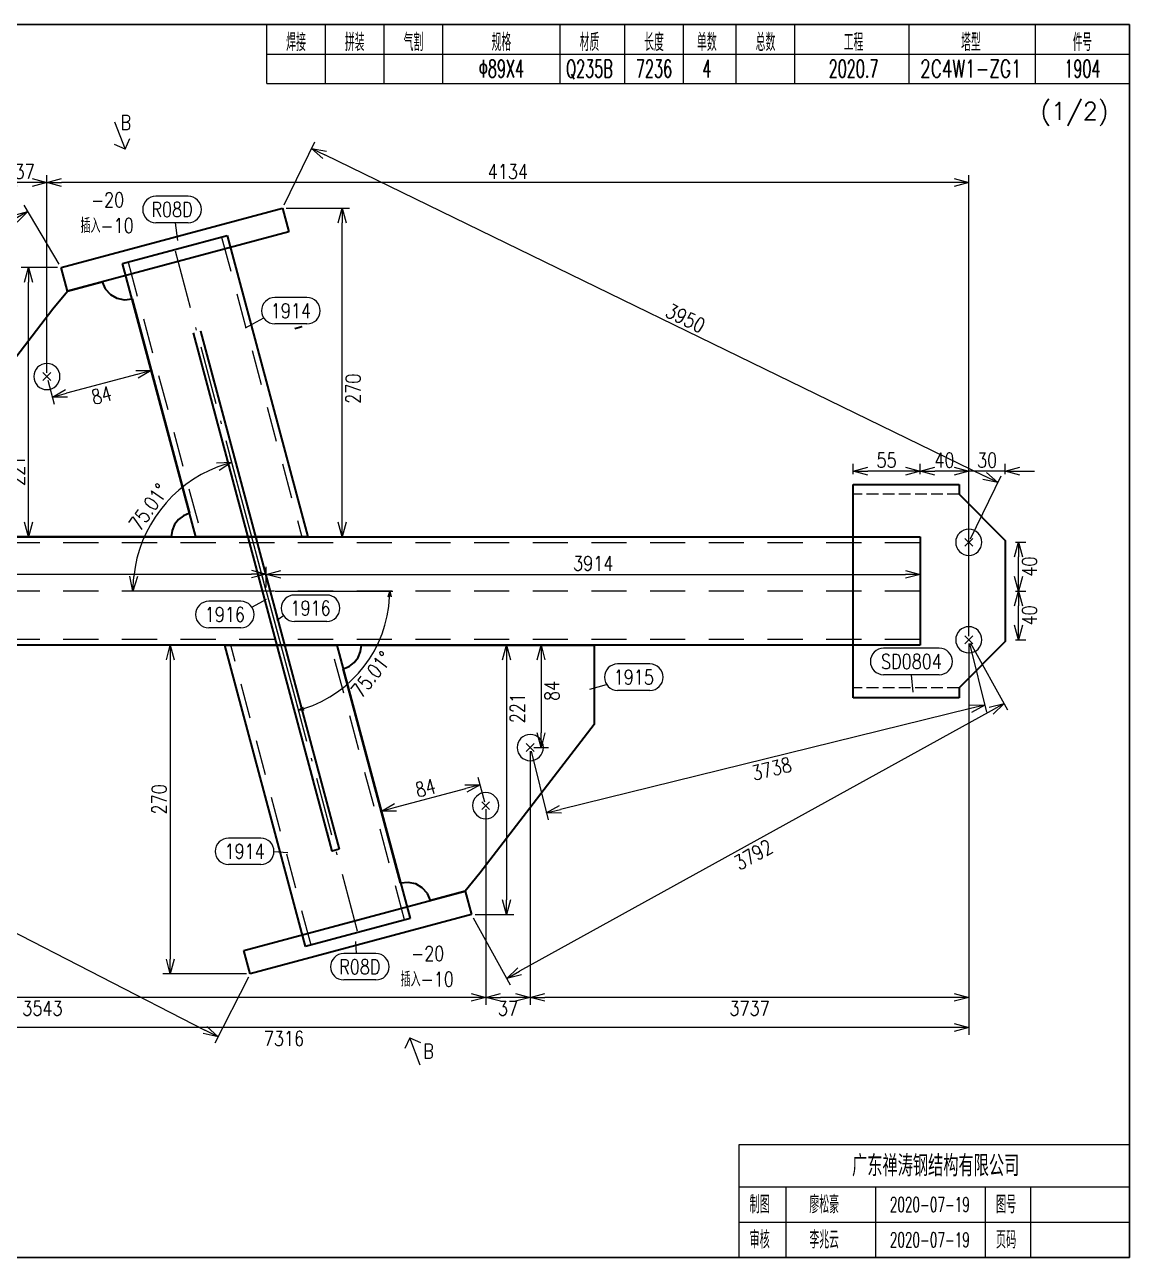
# Model space of a CAD drawing. Extents: x 154981 to 165753, y -86801 to -82885.
# Drawn here: x 157766.9 to 157955.1, y -84356.7 to -84146.7 of the extents above; entities that cross this region are included whole.
import ezdxf
from ezdxf.enums import TextEntityAlignment as Align

# ---------------------------------------------------------------- set-up
doc = ezdxf.new("R2010")
doc.units = 0
doc.header["$MEASUREMENT"] = 0
for name, pattern in [('虚线', [2.75, 2, -0.75]), ('长一点画线', [16.5, 10, -3, 0.5, -3]), ('长虚线', [10, 6, -4])]:
    doc.linetypes.add(name, pattern=pattern)
doc.layers.get('0').update_dxf_attribs({"linetype": 'CONTINUOUS', "lineweight": 25})
doc.layers.get('Defpoints').update_dxf_attribs({"linetype": 'CONTINUOUS'})
doc.layers.add('4', color=7, linetype='CONTINUOUS', lineweight=25)
doc.layers.add('5', color=7, linetype='CONTINUOUS', lineweight=25)
doc.styles.add('DimFont', font='simplex.shx', dxfattribs={"width": 0.8, "bigfont": 'gbhzfs.shx'})
doc.styles.get("Standard").update_dxf_attribs({"font": 'simplex.shx', "width": 0.7, "height": 3, "bigfont": 'gbhzfs.shx'})
doc.dimstyles.new('DHDxfDimStyleOpen30', dxfattribs={"dimtxt": 2.5, "dimasz": 2.5, "dimexe": 1.25, "dimexo": 0.625, "dimtad": 2, "dimtxsty": 'DimFont', "dimblk": 'OPEN30', "dimblk1": 'OPEN30', "dimblk2": 'OPEN30', "dimcen": 2.5, "dimadec": 0, "dimazin": 0, "dimtfac": 1, "dimtmove": 0, "dimatfit": 3, "dimfxl": 0, "dimarcsym": 0})

# ---------------------------------------------------------------- blocks, each defined once
blk = doc.blocks.new('_OPEN30')
at = {"color": 0, "linetype": 'ByBlock', "lineweight": -2}
for p, q in [((-1, 0.268), (0, 0)), ((0, 0), (-1, -0.268)), ((0, 0), (-1, 0))]:
    blk.add_line(p, q, dxfattribs=at)
blk = doc.blocks.new('*D210')
at = {"layer": '5', "color": 3, "linetype": 'Continuous', "lineweight": -2}
for p, q in [((157809.55, -84243.16), (157829.58, -84243.16)), ((157808.44, -84244.61), (157813.62, -84263.95))]:
    blk.add_line(p, q, dxfattribs=at)
blk.add_arc((157808.05, -84243.16), 21.03, 287.7143, 357.275, dxfattribs=at)
at = {"layer": 'Defpoints', "color": 0, "linetype": 'Continuous'}
for p in [(157808.05, -84243.16), (157809.05, -84243.16), (157808.31, -84244.12), (157827.11, -84252.05)]:
    blk.add_point(p, dxfattribs=at)
at = {"layer": '5', "color": 3, "linetype": 'Continuous', "lineweight": -2}
for p, rotation in [((157829.08, -84243.16), 88.63751925914083), ((157813.49, -84263.47), 196.3518063460729)]:
    blk.add_blockref('_OPEN30', p, dxfattribs=dict(at, rotation=rotation))
at = {"layer": '5', "color": 6, "linetype": 'Continuous', "lineweight": 18, "insert": (157826, -84257.38), "char_height": 2.5, "attachment_point": 5, "rotation": 51.6083, "style": 'DimFont'}
blk.add_mtext('75.01%%d', dxfattribs=at)
blk = doc.blocks.new('*D211')
at = {"layer": '5', "color": 3, "linetype": 'Continuous', "lineweight": -2}
for p, q in [((157807.63, -84241.59), (157801.85, -84219.99)), ((157806.43, -84243.16), (157784.06, -84243.16))]:
    blk.add_line(p, q, dxfattribs=at)
blk.add_arc((157808.05, -84243.16), 22.74, 111.292, 173.6973, dxfattribs=at)
at = {"layer": 'Defpoints', "color": 0, "linetype": 'Continuous'}
for p in [(157793.44, -84225.74), (157807.05, -84243.16), (157807.79, -84242.19), (157808.05, -84243.16)]:
    blk.add_point(p, dxfattribs=at)
at = {"layer": '5', "color": 3, "linetype": 'Continuous', "lineweight": -2, "xscale": 2.5, "yscale": 2.5, "zscale": 2.5}
for p, rotation in [((157802.17, -84221.19), 18.14066469993493), ((157785.31, -84243.16), 266.8486609044643)]:
    blk.add_blockref('_OPEN30', p, dxfattribs=dict(at, rotation=rotation))
at = {"layer": '5', "color": 4, "linetype": 'Continuous', "lineweight": 18, "insert": (157788, -84228.88), "char_height": 2.5, "attachment_point": 5, "rotation": 54.5513, "style": 'DimFont'}
blk.add_mtext('75.01%%d', dxfattribs=at)
blk = doc.blocks.new('*D212')
at = {"layer": '5', "color": 3, "linetype": 'Continuous', "lineweight": -2}
for p, q in [((157694.35, -84252.09), (157694.35, -84313.63)), ((157845.44, -84280.33), (157845.44, -84313.63)), ((157842.94, -84312.38), (157696.85, -84312.38))]:
    blk.add_line(p, q, dxfattribs=at)
at = {"layer": 'Defpoints', "color": 0, "linetype": 'Continuous'}
for p in [(157694.35, -84251.46), (157845.44, -84279.71), (157694.35, -84312.38)]:
    blk.add_point(p, dxfattribs=at)
at = {"layer": '5', "color": 3, "linetype": 'Continuous', "lineweight": -2, "xscale": 2.5, "yscale": 2.5, "zscale": 2.5, "rotation": 180}
blk.add_blockref('_OPEN30', (157694.35, -84312.38), dxfattribs=at)
at = {"layer": '5', "color": 3, "linetype": 'Continuous', "lineweight": -2, "xscale": 2.5, "yscale": 2.5, "zscale": 2.5}
blk.add_blockref('_OPEN30', (157845.44, -84312.38), dxfattribs=at)
at = {"layer": '5', "color": 6, "linetype": 'Continuous', "lineweight": 18, "insert": (157769.89, -84314.25), "char_height": 2.5, "attachment_point": 5, "line_spacing_factor": 0.6, "style": 'DimFont'}
blk.add_mtext('3543', dxfattribs=at)
blk = doc.blocks.new('*D213')
at = {"layer": '5', "color": 3, "linetype": 'Continuous', "lineweight": -2}
for p, q in [((157853.02, -84270.45), (157853.02, -84313.63)), ((157845.44, -84280.33), (157845.44, -84313.63)), ((157850.52, -84312.38), (157847.94, -84312.38))]:
    blk.add_line(p, q, dxfattribs=at)
at = {"layer": 'Defpoints', "color": 0, "linetype": 'Continuous'}
for p in [(157853.02, -84269.83), (157845.44, -84279.71), (157845.44, -84312.38)]:
    blk.add_point(p, dxfattribs=at)
at = {"layer": '5', "color": 3, "linetype": 'Continuous', "lineweight": -2, "xscale": 2.5, "yscale": 2.5, "zscale": 2.5, "rotation": 180}
blk.add_blockref('_OPEN30', (157845.44, -84312.38), dxfattribs=at)
at = {"layer": '5', "color": 3, "linetype": 'Continuous', "lineweight": -2, "xscale": 2.5, "yscale": 2.5, "zscale": 2.5}
blk.add_blockref('_OPEN30', (157853.02, -84312.38), dxfattribs=at)
at = {"layer": '5', "color": 6, "linetype": 'Continuous', "lineweight": 18, "insert": (157849.23, -84314.25), "char_height": 2.5, "attachment_point": 5, "line_spacing_factor": 0.6, "style": 'DimFont'}
blk.add_mtext('37', dxfattribs=at)
blk = doc.blocks.new('*D214')
at = {"layer": '5', "color": 3, "linetype": 'Continuous', "lineweight": -2}
for p, q in [((157927.75, -84252.09), (157927.75, -84313.63)), ((157853.02, -84270.45), (157853.02, -84313.63)), ((157925.25, -84312.38), (157855.52, -84312.38))]:
    blk.add_line(p, q, dxfattribs=at)
at = {"layer": 'Defpoints', "color": 0, "linetype": 'Continuous'}
for p in [(157927.75, -84251.46), (157853.02, -84269.83), (157853.02, -84312.38)]:
    blk.add_point(p, dxfattribs=at)
at = {"layer": '5', "color": 3, "linetype": 'Continuous', "lineweight": -2, "xscale": 2.5, "yscale": 2.5, "zscale": 2.5, "rotation": 180}
blk.add_blockref('_OPEN30', (157853.02, -84312.38), dxfattribs=at)
at = {"layer": '5', "color": 3, "linetype": 'Continuous', "lineweight": -2, "xscale": 2.5, "yscale": 2.5, "zscale": 2.5}
blk.add_blockref('_OPEN30', (157927.75, -84312.38), dxfattribs=at)
at = {"layer": '5', "color": 6, "linetype": 'Continuous', "lineweight": 18, "insert": (157890.39, -84314.25), "char_height": 2.5, "attachment_point": 5, "line_spacing_factor": 0.6, "style": 'DimFont'}
blk.add_mtext('3737', dxfattribs=at)
blk = doc.blocks.new('*D216')
at = {"layer": '5', "color": 3, "linetype": 'Continuous', "lineweight": -2}
for p, q in [((157763.07, -84215.87), (157763.07, -84172.32)), ((157768.16, -84173.57), (157765.57, -84173.57)), ((157770.66, -84205.99), (157770.66, -84172.32))]:
    blk.add_line(p, q, dxfattribs=at)
at = {"layer": 'Defpoints', "color": 0, "linetype": 'Continuous'}
for p in [(157763.07, -84173.57), (157770.66, -84206.61), (157763.07, -84216.5)]:
    blk.add_point(p, dxfattribs=at)
at = {"layer": '5', "color": 3, "linetype": 'Continuous', "lineweight": -2, "xscale": 2.5, "yscale": 2.5, "zscale": 2.5, "rotation": 180}
blk.add_blockref('_OPEN30', (157763.07, -84173.57), dxfattribs=at)
at = {"layer": '5', "color": 3, "linetype": 'Continuous', "lineweight": -2, "xscale": 2.5, "yscale": 2.5, "zscale": 2.5}
blk.add_blockref('_OPEN30', (157770.66, -84173.57), dxfattribs=at)
at = {"layer": '5', "color": 6, "linetype": 'Continuous', "lineweight": 18, "insert": (157766.87, -84171.7), "char_height": 2.5, "attachment_point": 5, "line_spacing_factor": 0.6, "style": 'DimFont'}
blk.add_mtext('37', dxfattribs=at)
blk = doc.blocks.new('*D217')
at = {"layer": '5', "color": 3, "linetype": 'Continuous', "lineweight": -2}
for p, q in [((157770.66, -84205.99), (157770.66, -84172.32)), ((157925.25, -84173.57), (157773.16, -84173.57)), ((157927.75, -84250.84), (157927.75, -84172.32))]:
    blk.add_line(p, q, dxfattribs=at)
at = {"layer": 'Defpoints', "color": 0, "linetype": 'Continuous'}
for p in [(157770.66, -84173.57), (157770.66, -84206.61), (157927.75, -84251.46)]:
    blk.add_point(p, dxfattribs=at)
at = {"layer": '5', "color": 3, "linetype": 'Continuous', "lineweight": -2, "xscale": 2.5, "yscale": 2.5, "zscale": 2.5, "rotation": 180}
blk.add_blockref('_OPEN30', (157770.66, -84173.57), dxfattribs=at)
at = {"layer": '5', "color": 3, "linetype": 'Continuous', "lineweight": -2, "xscale": 2.5, "yscale": 2.5, "zscale": 2.5}
blk.add_blockref('_OPEN30', (157927.75, -84173.57), dxfattribs=at)
at = {"layer": '5', "color": 6, "linetype": 'Continuous', "lineweight": 18, "insert": (157849.21, -84171.7), "char_height": 2.5, "attachment_point": 5, "line_spacing_factor": 0.6, "style": 'DimFont'}
blk.add_mtext('4134', dxfattribs=at)
blk = doc.blocks.new('*D218')
at = {"layer": '5', "color": 3, "linetype": 'Continuous', "lineweight": -2}
for p, q in [((157694.35, -84252.09), (157694.35, -84318.75)), ((157927.75, -84252.09), (157927.75, -84318.75)), ((157925.25, -84317.5), (157696.85, -84317.5))]:
    blk.add_line(p, q, dxfattribs=at)
at = {"layer": 'Defpoints', "color": 0, "linetype": 'Continuous'}
for p in [(157694.35, -84251.46), (157927.75, -84251.46), (157694.35, -84317.5)]:
    blk.add_point(p, dxfattribs=at)
at = {"layer": '5', "color": 3, "linetype": 'Continuous', "lineweight": -2, "xscale": 2.5, "yscale": 2.5, "zscale": 2.5, "rotation": 180}
blk.add_blockref('_OPEN30', (157694.35, -84317.5), dxfattribs=at)
at = {"layer": '5', "color": 3, "linetype": 'Continuous', "lineweight": -2, "xscale": 2.5, "yscale": 2.5, "zscale": 2.5}
blk.add_blockref('_OPEN30', (157927.75, -84317.5), dxfattribs=at)
at = {"layer": '5', "color": 6, "linetype": 'Continuous', "lineweight": 18, "insert": (157811.05, -84319.38), "char_height": 2.5, "attachment_point": 5, "line_spacing_factor": 0.6, "style": 'DimFont'}
blk.add_mtext('7316', dxfattribs=at)
blk = doc.blocks.new('*D219')
at = {"layer": '5', "color": 3, "linetype": 'Continuous', "lineweight": -2}
for p, q in [((157845.28, -84279.11), (157844.16, -84274.94)), ((157830.07, -84280), (157842.07, -84276.79)), ((157828.45, -84283.61), (157827.33, -84279.44))]:
    blk.add_line(p, q, dxfattribs=at)
at = {"layer": 'Defpoints', "color": 0, "linetype": 'Continuous'}
for p in [(157844.48, -84276.15), (157845.44, -84279.71), (157828.61, -84284.21)]:
    blk.add_point(p, dxfattribs=at)
at = {"layer": '5', "color": 3, "linetype": 'Continuous', "lineweight": -2, "xscale": 2.5, "yscale": 2.5, "zscale": 2.5}
for p, rotation in [((157844.48, -84276.15), 14.98932560560246), ((157827.66, -84280.65), 194.9893256056025)]:
    blk.add_blockref('_OPEN30', p, dxfattribs=dict(at, rotation=rotation))
at = {"layer": '5', "color": 6, "linetype": 'Continuous', "lineweight": 18, "insert": (157835.17, -84276.7), "char_height": 2.5, "attachment_point": 5, "rotation": 14.9893, "line_spacing_factor": 0.6, "style": 'DimFont'}
blk.add_mtext('84', dxfattribs=at)
blk = doc.blocks.new('*D220')
at = {"layer": '5', "color": 3, "linetype": 'Continuous', "lineweight": -2}
for p, q in [((157853.65, -84252.4), (157856.11, -84252.4)), ((157854.86, -84254.9), (157854.86, -84267.33)), ((157853.65, -84269.83), (157856.11, -84269.83))]:
    blk.add_line(p, q, dxfattribs=at)
at = {"layer": 'Defpoints', "color": 0, "linetype": 'Continuous'}
for p in [(157853.02, -84252.4), (157853.02, -84269.83), (157854.86, -84269.83)]:
    blk.add_point(p, dxfattribs=at)
at = {"layer": '5', "color": 3, "linetype": 'Continuous', "lineweight": -2, "xscale": 2.5, "yscale": 2.5, "zscale": 2.5}
for p, rotation in [((157854.86, -84252.4), 90), ((157854.86, -84269.83), 270)]:
    blk.add_blockref('_OPEN30', p, dxfattribs=dict(at, rotation=rotation))
at = {"layer": '5', "color": 6, "linetype": 'Continuous', "lineweight": 18, "insert": (157856.73, -84260.16), "char_height": 2.5, "attachment_point": 5, "rotation": 90, "line_spacing_factor": 0.6, "style": 'DimFont'}
blk.add_mtext('84', dxfattribs=at)
blk = doc.blocks.new('*D222')
at = {"layer": '5', "color": 3, "linetype": 'Continuous', "lineweight": -2}
for p, q in [((157787.66, -84202.71), (157788.75, -84206.81)), ((157770.82, -84207.22), (157771.92, -84211.31)), ((157786.01, -84206.25), (157774.01, -84209.46))]:
    blk.add_line(p, q, dxfattribs=at)
at = {"layer": 'Defpoints', "color": 0, "linetype": 'Continuous'}
for p in [(157787.49, -84202.11), (157770.66, -84206.61), (157771.59, -84210.11)]:
    blk.add_point(p, dxfattribs=at)
at = {"layer": '5', "color": 3, "linetype": 'Continuous', "lineweight": -2, "xscale": 2.5, "yscale": 2.5, "zscale": 2.5}
for p, rotation in [((157788.43, -84205.6), 14.989325605646), ((157771.59, -84210.11), 194.989325605646)]:
    blk.add_blockref('_OPEN30', p, dxfattribs=dict(at, rotation=rotation))
at = {"layer": '5', "color": 6, "linetype": 'Continuous', "lineweight": 18, "insert": (157779.97, -84209.8), "char_height": 2.5, "attachment_point": 5, "rotation": 14.9893, "line_spacing_factor": 0.6, "style": 'DimFont'}
blk.add_mtext('84', dxfattribs=at)
blk = doc.blocks.new('*D223')
at = {"layer": '5', "color": 3, "linetype": 'Continuous', "lineweight": -2}
for p, q in [((157694.06, -84252.02), (157688.29, -84263.28)), ((157691.08, -84263.31), (157797.59, -84317.94)), ((157805.02, -84308.94), (157799.25, -84320.2))]:
    blk.add_line(p, q, dxfattribs=at)
at = {"layer": 'Defpoints', "color": 0, "linetype": 'Continuous'}
for p in [(157694.35, -84251.46), (157805.31, -84308.38), (157799.82, -84319.08)]:
    blk.add_point(p, dxfattribs=at)
at = {"layer": '5', "color": 3, "linetype": 'Continuous', "lineweight": -2, "xscale": 2.5, "yscale": 2.5, "zscale": 2.5}
for p, rotation in [((157688.86, -84262.17), 152.844619736021), ((157799.82, -84319.08), 332.8446197360211)]:
    blk.add_blockref('_OPEN30', p, dxfattribs=dict(at, rotation=rotation))
at = {"layer": '5', "color": 6, "linetype": 'Continuous', "lineweight": 18, "insert": (157742.15, -84291.61), "char_height": 2.5, "attachment_point": 5, "rotation": 332.8446, "line_spacing_factor": 0.6, "style": 'DimFont'}
blk.add_mtext('3361', dxfattribs=at)
blk = doc.blocks.new('*D224')
at = {"layer": '5', "color": 3, "linetype": 'Continuous', "lineweight": -2}
for p, q in [((157927.9, -84252.07), (157930.78, -84263.8)), ((157928.06, -84263.18), (157858.18, -84280.35)), ((157853.17, -84270.43), (157856.05, -84282.16))]:
    blk.add_line(p, q, dxfattribs=at)
at = {"layer": 'Defpoints', "color": 0, "linetype": 'Continuous'}
for p in [(157927.75, -84251.46), (157853.02, -84269.83), (157855.76, -84280.95)]:
    blk.add_point(p, dxfattribs=at)
at = {"layer": '5', "color": 3, "linetype": 'Continuous', "lineweight": -2, "xscale": 2.5, "yscale": 2.5, "zscale": 2.5}
for p, rotation in [((157930.49, -84262.58), 13.80533915387494), ((157855.76, -84280.95), 193.8053391538749)]:
    blk.add_blockref('_OPEN30', p, dxfattribs=dict(at, rotation=rotation))
at = {"layer": '5', "color": 6, "linetype": 'Continuous', "lineweight": 18, "insert": (157894.14, -84273.45), "char_height": 2.5, "attachment_point": 5, "rotation": 13.8053, "line_spacing_factor": 0.6, "style": 'DimFont'}
blk.add_mtext('3738', dxfattribs=at)
blk = doc.blocks.new('*D225')
at = {"layer": '5', "color": 3, "linetype": 'Continuous', "lineweight": -2}
for p, q in [((157928.06, -84252.01), (157934.36, -84263.42)), ((157931.57, -84263.54), (157851.21, -84307.94)), ((157843.32, -84298.83), (157849.63, -84310.24))]:
    blk.add_line(p, q, dxfattribs=at)
at = {"layer": 'Defpoints', "color": 0, "linetype": 'Continuous'}
for p in [(157927.75, -84251.46), (157843.02, -84298.28), (157849.02, -84309.15)]:
    blk.add_point(p, dxfattribs=at)
at = {"layer": '5', "color": 3, "linetype": 'Continuous', "lineweight": -2, "xscale": 2.5, "yscale": 2.5, "zscale": 2.5}
for p, rotation in [((157933.76, -84262.33), 28.92327149884759), ((157849.02, -84309.15), 208.9232714988476)]:
    blk.add_blockref('_OPEN30', p, dxfattribs=dict(at, rotation=rotation))
at = {"layer": '5', "color": 6, "linetype": 'Continuous', "lineweight": 18, "insert": (157891.05, -84288.07), "char_height": 2.5, "attachment_point": 5, "rotation": 28.9233, "line_spacing_factor": 0.6, "style": 'DimFont'}
blk.add_mtext('3792', dxfattribs=at)
blk = doc.blocks.new('*D227')
at = {"layer": '5', "color": 3, "linetype": 'Continuous', "lineweight": -2}
for p, q in [((157772.77, -84187.49), (157766.77, -84177.42)), ((157690.82, -84224.04), (157765.26, -84179.77)), ((157694.03, -84234.31), (157688.04, -84224.24))]:
    blk.add_line(p, q, dxfattribs=at)
at = {"layer": 'Defpoints', "color": 0, "linetype": 'Continuous'}
for p in [(157767.41, -84178.49), (157773.08, -84188.03), (157694.35, -84234.85)]:
    blk.add_point(p, dxfattribs=at)
at = {"layer": '5', "color": 3, "linetype": 'Continuous', "lineweight": -2, "xscale": 2.5, "yscale": 2.5, "zscale": 2.5}
for p, rotation in [((157767.41, -84178.49), 30.73731905446522), ((157688.67, -84225.31), 210.7373190544652)]:
    blk.add_blockref('_OPEN30', p, dxfattribs=dict(at, rotation=rotation))
at = {"layer": '5', "color": 6, "linetype": 'Continuous', "lineweight": 18, "insert": (157723.61, -84202.36), "char_height": 2.5, "attachment_point": 5, "rotation": 30.7373, "line_spacing_factor": 0.6, "style": 'DimFont'}
blk.add_mtext('3202', dxfattribs=at)
blk = doc.blocks.new('*D228')
at = {"layer": '5', "color": 3, "linetype": 'Continuous', "lineweight": -2}
for p, q in [((157811.07, -84177.37), (157816.3, -84166.63)), ((157930.46, -84223.58), (157818, -84168.85)), ((157928.03, -84234.29), (157933.25, -84223.55))]:
    blk.add_line(p, q, dxfattribs=at)
at = {"layer": 'Defpoints', "color": 0, "linetype": 'Continuous'}
for p in [(157815.75, -84167.75), (157810.79, -84177.93), (157927.75, -84234.85)]:
    blk.add_point(p, dxfattribs=at)
at = {"layer": '5', "color": 3, "linetype": 'Continuous', "lineweight": -2, "xscale": 2.5, "yscale": 2.5, "zscale": 2.5}
for p, rotation in [((157815.75, -84167.75), 154.05016616982), ((157932.71, -84224.67), 334.05016616982)]:
    blk.add_blockref('_OPEN30', p, dxfattribs=dict(at, rotation=rotation))
at = {"layer": '5', "color": 6, "linetype": 'Continuous', "lineweight": 18, "insert": (157879.48, -84196.68), "char_height": 2.5, "attachment_point": 5, "rotation": 334.0502, "line_spacing_factor": 0.6, "style": 'DimFont'}
blk.add_mtext('3950', dxfattribs=at)
blk = doc.blocks.new('*D229')
at = {"layer": '5', "color": 3, "linetype": 'Continuous', "lineweight": -2}
for p, q in [((157804.68, -84252.4), (157790.44, -84252.4)), ((157791.69, -84254.9), (157791.69, -84305.88)), ((157804.68, -84308.38), (157790.44, -84308.38))]:
    blk.add_line(p, q, dxfattribs=at)
at = {"layer": 'Defpoints', "color": 0, "linetype": 'Continuous'}
for p in [(157805.31, -84252.4), (157791.69, -84308.38), (157805.31, -84308.38)]:
    blk.add_point(p, dxfattribs=at)
at = {"layer": '5', "color": 3, "linetype": 'Continuous', "lineweight": -2, "xscale": 2.5, "yscale": 2.5, "zscale": 2.5}
for p, rotation in [((157791.69, -84252.4), 90), ((157791.69, -84308.38), 270)]:
    blk.add_blockref('_OPEN30', p, dxfattribs=dict(at, rotation=rotation))
at = {"layer": '5', "color": 4, "linetype": 'Continuous', "lineweight": 18, "insert": (157789.81, -84278.64), "char_height": 2.5, "attachment_point": 5, "rotation": 90, "line_spacing_factor": 0.6, "style": 'DimFont'}
blk.add_mtext('270', dxfattribs=at)
blk = doc.blocks.new('*D230')
at = {"layer": '5', "color": 3, "linetype": 'Continuous', "lineweight": -2}
for p, q in [((157843.64, -84252.4), (157850.23, -84252.4)), ((157848.98, -84254.9), (157848.98, -84295.78)), ((157843.64, -84298.28), (157850.23, -84298.28))]:
    blk.add_line(p, q, dxfattribs=at)
at = {"layer": 'Defpoints', "color": 0, "linetype": 'Continuous'}
for p in [(157843.02, -84252.4), (157843.02, -84298.28), (157848.98, -84298.28)]:
    blk.add_point(p, dxfattribs=at)
at = {"layer": '5', "color": 3, "linetype": 'Continuous', "lineweight": -2, "xscale": 2.5, "yscale": 2.5, "zscale": 2.5}
for p, rotation in [((157848.98, -84252.4), 90), ((157848.98, -84298.28), 270)]:
    blk.add_blockref('_OPEN30', p, dxfattribs=dict(at, rotation=rotation))
at = {"layer": '5', "color": 4, "linetype": 'Continuous', "lineweight": 18, "insert": (157850.85, -84263.1), "char_height": 2.5, "attachment_point": 5, "rotation": 90, "line_spacing_factor": 0.6, "style": 'DimFont'}
blk.add_mtext('221', dxfattribs=at)
blk = doc.blocks.new('*D231')
at = {"layer": '5', "color": 3, "linetype": 'Continuous', "lineweight": -2}
for p, q in [((157772.46, -84188.03), (157766.26, -84188.03)), ((157767.51, -84231.42), (157767.51, -84190.53)), ((157772.46, -84233.92), (157766.26, -84233.92))]:
    blk.add_line(p, q, dxfattribs=at)
at = {"layer": 'Defpoints', "color": 0, "linetype": 'Continuous'}
for p in [(157767.51, -84188.03), (157773.08, -84188.03), (157773.08, -84233.92)]:
    blk.add_point(p, dxfattribs=at)
at = {"layer": '5', "color": 3, "linetype": 'Continuous', "lineweight": -2, "xscale": 2.5, "yscale": 2.5, "zscale": 2.5}
for p, rotation in [((157767.51, -84188.03), 90), ((157767.51, -84233.92), 270)]:
    blk.add_blockref('_OPEN30', p, dxfattribs=dict(at, rotation=rotation))
at = {"layer": '5', "color": 4, "linetype": 'Continuous', "lineweight": 18, "insert": (157765.64, -84222.67), "char_height": 2.5, "attachment_point": 5, "rotation": 90, "line_spacing_factor": 0.6, "style": 'DimFont'}
blk.add_mtext('221', dxfattribs=at)
blk = doc.blocks.new('*D232')
at = {"layer": '5', "color": 3, "linetype": 'Continuous', "lineweight": -2}
for p, q in [((157811.42, -84177.93), (157822.23, -84177.93)), ((157820.98, -84231.42), (157820.98, -84180.43)), ((157811.42, -84233.92), (157822.23, -84233.92))]:
    blk.add_line(p, q, dxfattribs=at)
at = {"layer": 'Defpoints', "color": 0, "linetype": 'Continuous'}
for p in [(157810.79, -84177.93), (157820.98, -84177.93), (157810.79, -84233.92)]:
    blk.add_point(p, dxfattribs=at)
at = {"layer": '5', "color": 3, "linetype": 'Continuous', "lineweight": -2, "xscale": 2.5, "yscale": 2.5, "zscale": 2.5}
for p, rotation in [((157820.98, -84177.93), 90), ((157820.98, -84233.92), 270)]:
    blk.add_blockref('_OPEN30', p, dxfattribs=dict(at, rotation=rotation))
at = {"layer": '5', "color": 4, "linetype": 'Continuous', "lineweight": 18, "insert": (157822.85, -84208.69), "char_height": 2.5, "attachment_point": 5, "rotation": 90, "line_spacing_factor": 0.6, "style": 'DimFont'}
blk.add_mtext('270', dxfattribs=at)
blk = doc.blocks.new('板孔21.5')
at = {"layer": '5', "color": 7, "linetype": 'Continuous', "lineweight": 13}
for p, q in [((-0.3, -0.3), (0.3, 0.3)), ((0.3, -0.3), (-0.3, 0.3))]:
    blk.add_line(p, q, dxfattribs=at)
blk.add_circle((0, 0), 1, dxfattribs=at)
blk = doc.blocks.new('*D238')
at = {"layer": '5', "color": 3, "linetype": 'Continuous', "lineweight": -2}
for p, q in [((157935.73, -84234.85), (157937.48, -84234.85)), ((157936.23, -84240.66), (157936.23, -84237.35)), ((157935.73, -84243.16), (157937.48, -84243.16))]:
    blk.add_line(p, q, dxfattribs=at)
at = {"layer": 'Defpoints', "color": 0, "linetype": 'Continuous'}
for p in [(157935.11, -84234.85), (157936.23, -84234.85), (157935.11, -84243.16)]:
    blk.add_point(p, dxfattribs=at)
at = {"layer": '5', "color": 3, "linetype": 'Continuous', "lineweight": -2, "xscale": 2.5, "yscale": 2.5, "zscale": 2.5}
for p, rotation in [((157936.23, -84234.85), 90), ((157936.23, -84243.16), 270)]:
    blk.add_blockref('_OPEN30', p, dxfattribs=dict(at, rotation=rotation))
at = {"layer": '5', "color": 6, "linetype": 'Continuous', "lineweight": 18, "insert": (157938.11, -84239), "char_height": 2.5, "attachment_point": 5, "rotation": 90, "line_spacing_factor": 0.6, "style": 'DimFont'}
blk.add_mtext('40', dxfattribs=at)
blk = doc.blocks.new('*D239')
at = {"layer": '5', "color": 3, "linetype": 'Continuous', "lineweight": -2}
for p, q in [((157935.73, -84243.16), (157937.48, -84243.16)), ((157936.23, -84248.96), (157936.23, -84245.66)), ((157935.73, -84251.46), (157937.48, -84251.46))]:
    blk.add_line(p, q, dxfattribs=at)
at = {"layer": 'Defpoints', "color": 0, "linetype": 'Continuous'}
for p in [(157935.11, -84243.16), (157936.23, -84243.16), (157935.11, -84251.46)]:
    blk.add_point(p, dxfattribs=at)
at = {"layer": '5', "color": 3, "linetype": 'Continuous', "lineweight": -2, "xscale": 2.5, "yscale": 2.5, "zscale": 2.5}
for p, rotation in [((157936.23, -84243.16), 90), ((157936.23, -84251.46), 270)]:
    blk.add_blockref('_OPEN30', p, dxfattribs=dict(at, rotation=rotation))
at = {"layer": '5', "color": 6, "linetype": 'Continuous', "lineweight": 18, "insert": (157938.11, -84247.31), "char_height": 2.5, "attachment_point": 5, "rotation": 90, "line_spacing_factor": 0.6, "style": 'DimFont'}
blk.add_mtext('40', dxfattribs=at)
blk = doc.blocks.new('*D240')
at = {"layer": '5', "color": 3, "linetype": 'Continuous', "lineweight": -2}
for p, q in [((157908.03, -84223.24), (157908.03, -84221.49)), ((157919.45, -84223.24), (157919.45, -84221.49)), ((157916.95, -84222.74), (157910.53, -84222.74))]:
    blk.add_line(p, q, dxfattribs=at)
at = {"layer": 'Defpoints', "color": 0, "linetype": 'Continuous'}
for p in [(157908.03, -84222.74), (157908.03, -84223.86), (157919.45, -84223.86)]:
    blk.add_point(p, dxfattribs=at)
at = {"layer": '5', "color": 3, "linetype": 'Continuous', "lineweight": -2, "xscale": 2.5, "yscale": 2.5, "zscale": 2.5, "rotation": 180}
blk.add_blockref('_OPEN30', (157908.03, -84222.74), dxfattribs=at)
at = {"layer": '5', "color": 3, "linetype": 'Continuous', "lineweight": -2, "xscale": 2.5, "yscale": 2.5, "zscale": 2.5}
blk.add_blockref('_OPEN30', (157919.45, -84222.74), dxfattribs=at)
at = {"layer": '5', "color": 6, "linetype": 'Continuous', "lineweight": 18, "insert": (157913.74, -84220.86), "char_height": 2.5, "attachment_point": 5, "line_spacing_factor": 0.6, "style": 'DimFont'}
blk.add_mtext('55', dxfattribs=at)
blk = doc.blocks.new('*D241')
at = {"layer": '5', "color": 3, "linetype": 'Continuous', "lineweight": -2}
for p, q in [((157919.45, -84223.24), (157919.45, -84221.49)), ((157927.75, -84223.24), (157927.75, -84221.49)), ((157925.25, -84222.74), (157921.95, -84222.74))]:
    blk.add_line(p, q, dxfattribs=at)
at = {"layer": 'Defpoints', "color": 0, "linetype": 'Continuous'}
for p in [(157919.45, -84222.74), (157919.45, -84223.86), (157927.75, -84223.86)]:
    blk.add_point(p, dxfattribs=at)
at = {"layer": '5', "color": 3, "linetype": 'Continuous', "lineweight": -2, "xscale": 2.5, "yscale": 2.5, "zscale": 2.5, "rotation": 180}
blk.add_blockref('_OPEN30', (157919.45, -84222.74), dxfattribs=at)
at = {"layer": '5', "color": 3, "linetype": 'Continuous', "lineweight": -2, "xscale": 2.5, "yscale": 2.5, "zscale": 2.5}
blk.add_blockref('_OPEN30', (157927.75, -84222.74), dxfattribs=at)
at = {"layer": '5', "color": 6, "linetype": 'Continuous', "lineweight": 18, "insert": (157923.6, -84220.86), "char_height": 2.5, "attachment_point": 5, "line_spacing_factor": 0.6, "style": 'DimFont'}
blk.add_mtext('40', dxfattribs=at)
blk = doc.blocks.new('*D242')
at = {"layer": '5', "color": 3, "linetype": 'Continuous', "lineweight": -2}
for p, q in [((157927.75, -84223.24), (157927.75, -84221.49)), ((157933.98, -84223.24), (157933.98, -84221.49)), ((157925.25, -84222.74), (157922.75, -84222.74)), ((157933.98, -84222.74), (157927.75, -84222.74)), ((157936.48, -84222.74), (157938.98, -84222.74))]:
    blk.add_line(p, q, dxfattribs=at)
at = {"layer": 'Defpoints', "color": 0, "linetype": 'Continuous'}
for p in [(157927.75, -84222.74), (157927.75, -84223.86), (157933.98, -84223.86)]:
    blk.add_point(p, dxfattribs=at)
at = {"layer": '5', "color": 3, "linetype": 'Continuous', "lineweight": -2, "xscale": 2.5, "yscale": 2.5, "zscale": 2.5}
blk.add_blockref('_OPEN30', (157927.75, -84222.74), dxfattribs=at)
at = {"layer": '5', "color": 3, "linetype": 'Continuous', "lineweight": -2, "xscale": 2.5, "yscale": 2.5, "zscale": 2.5, "rotation": 180}
blk.add_blockref('_OPEN30', (157933.98, -84222.74), dxfattribs=at)
at = {"layer": '5', "color": 6, "linetype": 'Continuous', "lineweight": 18, "insert": (157930.87, -84220.86), "char_height": 2.5, "attachment_point": 5, "line_spacing_factor": 0.6, "style": 'DimFont'}
blk.add_mtext('30', dxfattribs=at)
blk = doc.blocks.new('*D870')
at = {"layer": '5', "color": 3, "linetype": 'Continuous', "lineweight": -2}
for p, q in [((157702.65, -84242.53), (157702.65, -84239.01)), ((157808.05, -84242.53), (157808.05, -84239.01)), ((157705.15, -84240.26), (157805.55, -84240.26))]:
    blk.add_line(p, q, dxfattribs=at)
at = {"layer": 'Defpoints', "color": 0, "linetype": 'Continuous'}
for p in [(157808.05, -84240.26), (157702.65, -84243.16), (157808.05, -84243.16)]:
    blk.add_point(p, dxfattribs=at)
at = {"layer": '5', "color": 3, "linetype": 'Continuous', "lineweight": -2, "xscale": 2.5, "yscale": 2.5, "zscale": 2.5, "rotation": 180}
blk.add_blockref('_OPEN30', (157702.65, -84240.26), dxfattribs=at)
at = {"layer": '5', "color": 3, "linetype": 'Continuous', "lineweight": -2, "xscale": 2.5, "yscale": 2.5, "zscale": 2.5}
blk.add_blockref('_OPEN30', (157808.05, -84240.26), dxfattribs=at)
at = {"layer": '5', "color": 6, "linetype": 'Continuous', "lineweight": 18, "insert": (157755.35, -84238.39), "char_height": 2.5, "attachment_point": 5, "style": 'DimFont'}
blk.add_mtext('3323', dxfattribs=at)
blk = doc.blocks.new('*D871')
at = {"layer": '5', "color": 3, "linetype": 'Continuous', "lineweight": -2}
for p, q in [((157808.05, -84242.53), (157808.05, -84239.07)), ((157919.45, -84242.53), (157919.45, -84239.07)), ((157810.55, -84240.32), (157916.95, -84240.32))]:
    blk.add_line(p, q, dxfattribs=at)
at = {"layer": 'Defpoints', "color": 0, "linetype": 'Continuous'}
for p in [(157919.45, -84240.32), (157808.05, -84243.16), (157919.45, -84243.16)]:
    blk.add_point(p, dxfattribs=at)
at = {"layer": '5', "color": 3, "linetype": 'Continuous', "lineweight": -2, "xscale": 2.5, "yscale": 2.5, "zscale": 2.5, "rotation": 180}
blk.add_blockref('_OPEN30', (157808.05, -84240.32), dxfattribs=at)
at = {"layer": '5', "color": 3, "linetype": 'Continuous', "lineweight": -2, "xscale": 2.5, "yscale": 2.5, "zscale": 2.5}
blk.add_blockref('_OPEN30', (157919.45, -84240.32), dxfattribs=at)
at = {"layer": '5', "color": 6, "linetype": 'Continuous', "lineweight": 18, "insert": (157863.75, -84238.44), "char_height": 2.5, "attachment_point": 5, "style": 'DimFont'}
blk.add_mtext('3914', dxfattribs=at)
blk = doc.blocks.new('CTDHK')
at = {"color": 0, "linetype": 'Continuous'}
for p, q in [((0, 210), (297, 210)), ((297, 210), (297, 0)), ((297, 0), (0, 0))]:
    blk.add_line(p, q, dxfattribs=at)

msp = doc.modelspace()

# ---------------------------------------------------------------- linework, layer by layer
at = {"layer": '4', "color": 1, "linetype": 'Continuous', "lineweight": 25}
for p, q in [((157808.11666, -84156.66733), (157808.11666, -84146.66733)), ((157818.11666, -84156.66733), (157818.11666, -84146.66733)), ((157828.11666, -84156.66733), (157828.11666, -84146.66733)), ((157838.11666, -84156.66733), (157838.11666, -84146.66733)), ((157858.11666, -84156.66733), (157858.11666, -84146.66733)), ((157869.11666, -84156.66733), (157869.11666, -84146.66733)), ((157879.11666, -84156.66733), (157879.11666, -84146.66733)), ((157888.11666, -84156.66733), (157888.11666, -84146.66733)), ((157898.11666, -84156.66733), (157898.11666, -84146.66733)), ((157917.61666, -84156.66733), (157917.61666, -84146.66733)), ((157939.11666, -84156.66733), (157939.11666, -84146.66733)), ((157808.11666, -84151.66733), (157955.11666, -84151.66733)), ((157808.11666, -84156.66733), (157955.11666, -84156.66733))]:
    msp.add_line(p, q, dxfattribs=at)
at = {"layer": '4', "color": 1, "linetype": 'Continuous', "lineweight": 18}
for p, q in [((157888.61666, -84356.66733), (157888.61666, -84337.46733)), ((157888.61666, -84337.46733), (157955.11666, -84337.46733)), ((157888.61666, -84344.66733), (157955.11666, -84344.66733)), ((157896.61666, -84356.66733), (157896.61666, -84344.66733)), ((157911.91666, -84356.66733), (157911.91666, -84344.66733)), ((157930.61666, -84356.66733), (157930.61666, -84344.66733)), ((157938.31666, -84356.66733), (157938.31666, -84344.66733)), ((157888.61666, -84350.66733), (157955.11666, -84350.66733))]:
    msp.add_line(p, q, dxfattribs=at)
msp.add_lwpolyline([(157658.11666, -84146.66733), (157658.11666, -84356.66733), (157955.11666, -84356.66733), (157955.11666, -84146.66733)], close=True, dxfattribs=at)
at = {"layer": '5', "color": 6, "linetype": 'Continuous', "lineweight": 13}
for p, q in [((157782.19621, -84163.21453), (157784.00399, -84167.87628)), ((157784.00399, -84167.87628), (157782.17413, -84167.06905)), ((157784.00399, -84167.87628), (157784.81121, -84166.04642)), ((157832.48672, -84319.2555), (157831.67516, -84321.08344)), ((157834.28344, -84323.92152), (157832.48672, -84319.2555)), ((157832.48672, -84319.2555), (157834.31466, -84320.06706))]:
    msp.add_line(p, q, dxfattribs=at)
at = {"layer": '5', "color": 3, "linetype": 'Continuous', "lineweight": 18}
for p, q in [((157794.73246, -84175.90759), (157789.23246, -84175.90759)), ((157794.73246, -84180.40759), (157789.23246, -84180.40759)), ((157792.95125, -84183.4208), (157792.58489, -84180.40759)), ((157814.98125, -84193.14982), (157809.48125, -84193.14982)), ((157804.50808, -84198.32959), (157807.60322, -84196.63897)), ((157814.98125, -84197.64982), (157809.48125, -84197.64982)), ((157803.73246, -84244.90759), (157798.23246, -84244.90759)), ((157808.0011, -84244.58296), (157805.61049, -84245.91844)), ((157818.33677, -84243.83105), (157812.83677, -84243.83105)), ((157809.82267, -84248.09035), (157810.95874, -84247.32021)), ((157803.73246, -84249.40759), (157798.23246, -84249.40759)), ((157818.33677, -84248.33105), (157812.83677, -84248.33105)), ((157922.73246, -84252.90759), (157913.23246, -84252.90759)), ((157873.41733, -84255.58508), (157867.91733, -84255.58508)), ((157922.73246, -84257.40759), (157913.23246, -84257.40759)), ((157918.27534, -84260.3708), (157917.98246, -84257.40759)), ((157863.18716, -84259.89151), (157866.03931, -84259.07425)), ((157873.41733, -84260.08508), (157867.91733, -84260.08508)), ((157807.10426, -84285.24948), (157801.60426, -84285.24948)), ((157809.30418, -84287.50435), (157811.72187, -84287.70793)), ((157807.10426, -84289.74948), (157801.60426, -84289.74948)), ((157823.23284, -84302.87269), (157823.38002, -84304.90759)), ((157826.73246, -84304.90759), (157821.23246, -84304.90759)), ((157826.73246, -84309.40759), (157821.23246, -84309.40759))]:
    msp.add_line(p, q, dxfattribs=at)
at = {"layer": '5', "color": 7, "linetype": 'Continuous', "lineweight": 35}
for p, q in [((157773.0847, -84188.03068), (157810.79456, -84177.93388)), ((157810.79456, -84177.93388), (157811.86869, -84181.94557)), ((157811.86869, -84181.94557), (157774.15883, -84192.04237)), ((157783.55069, -84187.37806), (157801.4027, -84182.59819)), ((157801.4027, -84182.59819), (157815.14333, -84233.91717)), ((157774.15883, -84192.04237), (157773.0847, -84188.03068)), ((157796.01151, -84233.91717), (157783.55069, -84187.37806)), ((157774.15883, -84192.04237), (157780.07618, -84190.458)), ((157780.07618, -84190.458), (157780.60445, -84191.64511)), ((157771.65821, -84195.07894), (157774.15883, -84192.04237)), ((157780.60445, -84191.64511), (157781.47369, -84192.61087)), ((157781.47369, -84192.61087), (157782.59883, -84193.26076)), ((157752.19052, -84220.44787), (157771.65821, -84195.07894)), ((157782.59883, -84193.26076), (157783.86972, -84193.53114)), ((157783.86972, -84193.53114), (157785.16188, -84193.39558)), ((157785.16188, -84193.39558), (157794.93738, -84229.90547)), ((157819.26519, -84287.44727), (157795.63439, -84199.19015)), ((157796.83789, -84198.86791), (157820.46869, -84287.12503)), ((157812.88318, -84198.43238), (157814.08669, -84198.11014)), ((157908.02623, -84224.98823), (157926.09176, -84224.98823)), ((157908.02623, -84261.32695), (157908.02623, -84224.98823)), ((157926.09176, -84224.98823), (157926.09176, -84226.64943)), ((157926.09176, -84226.64943), (157933.98246, -84234.54012)), ((157793.07532, -84230.98018), (157792.41517, -84231.84035)), ((157793.93563, -84230.32021), (157793.07532, -84230.98018)), ((157794.93738, -84229.90547), (157793.93563, -84230.32021)), ((157792.00017, -84232.84208), (157791.85862, -84233.91711)), ((157792.41517, -84231.84035), (157792.00017, -84232.84208)), ((157702.65215, -84233.91717), (157919.44697, -84233.91717)), ((157791.85862, -84233.91711), (157752.18784, -84233.91693)), ((157815.14333, -84233.91717), (157796.01151, -84233.91717)), ((157919.44697, -84233.91717), (157919.44697, -84252.39801)), ((157933.98246, -84234.54012), (157933.98246, -84251.77506)), ((157933.98246, -84251.77506), (157926.09176, -84259.66575)), ((157919.44697, -84252.39801), (157702.65215, -84252.39801)), ((157800.95975, -84252.39801), (157820.09156, -84252.39801)), ((157814.70038, -84303.71699), (157800.95975, -84252.39801)), ((157820.09156, -84252.39801), (157832.55239, -84298.93712)), ((157823.68804, -84254.47467), (157824.10304, -84253.47294)), ((157824.10304, -84253.47294), (157824.24458, -84252.39801)), ((157824.24458, -84252.39801), (157863.90701, -84252.39801)), ((157863.90701, -84252.39801), (157863.90701, -84265.87759)), ((157821.16573, -84256.40958), (157822.16756, -84255.9948)), ((157822.16756, -84255.9948), (157823.02788, -84255.33484)), ((157823.02788, -84255.33484), (157823.68804, -84254.47467)), ((157830.94056, -84292.9163), (157821.16573, -84256.40958)), ((157926.09176, -84259.66575), (157926.09176, -84261.32695)), ((157926.09176, -84261.32695), (157908.02623, -84261.32695)), ((157863.90701, -84265.87759), (157844.43639, -84291.24427)), ((157820.46869, -84287.12503), (157819.26519, -84287.44727)), ((157844.43639, -84291.24427), (157841.94425, -84294.27281)), ((157832.23281, -84292.78073), (157830.94056, -84292.9163)), ((157833.50371, -84293.05111), (157832.23281, -84292.78073)), ((157834.62886, -84293.70098), (157833.50371, -84293.05111)), ((157835.49811, -84294.66673), (157834.62886, -84293.70098)), ((157804.23439, -84304.36961), (157841.94425, -84294.27281)), ((157836.02777, -84295.85695), (157835.49811, -84294.66673)), ((157841.94425, -84294.27281), (157836.02777, -84295.85695)), ((157841.94425, -84294.27281), (157843.01838, -84298.2845)), ((157843.01838, -84298.2845), (157805.30852, -84308.3813)), ((157832.55239, -84298.93712), (157814.70038, -84303.71699)), ((157805.30852, -84308.3813), (157804.23439, -84304.36961))]:
    msp.add_line(p, q, dxfattribs=at)
at = {"layer": '5', "color": 7, "linetype": '长虚线', "lineweight": 18}
for p, q in [((157800.43672, -84182.85683), (157814.1081, -84233.91717)), ((157784.51666, -84187.11942), (157797.04674, -84233.91717)), ((157919.44697, -84234.91717), (157702.65215, -84234.91717)), ((157919.44697, -84251.39801), (157702.65215, -84251.39801)), ((157815.66636, -84303.45835), (157801.99497, -84252.39801)), ((157831.58642, -84299.19576), (157819.05634, -84252.39801))]:
    msp.add_line(p, q, dxfattribs=at)
at = {"layer": '5', "color": 240, "linetype": '长一点画线', "lineweight": 18}
for p, q in [((157795.13262, -84194.90759), (157792.47669, -84184.98813)), ((157808.05154, -84243.15759), (157795.802, -84197.40759)), ((157808.05154, -84243.15759), (157820.30108, -84288.90759)), ((157820.97045, -84291.40759), (157823.62639, -84301.32706))]:
    msp.add_line(p, q, dxfattribs=at)
at = {"layer": '5', "color": 7, "linetype": '虚线', "lineweight": 18}
for p, q in [((157795.63439, -84199.19015), (157819.26519, -84287.44727)), ((157820.46869, -84287.12503), (157796.83789, -84198.86791)), ((157814.08669, -84198.11014), (157812.88318, -84198.43238)), ((157926.09176, -84226.64943), (157908.02623, -84226.64943)), ((157926.09176, -84259.66575), (157908.02623, -84259.66575)), ((157819.26519, -84287.44727), (157820.46869, -84287.12503))]:
    msp.add_line(p, q, dxfattribs=at)
at = {"layer": '5', "color": 56, "linetype": '长虚线', "lineweight": 18}
msp.add_line((157919.44697, -84243.15759), (157702.65215, -84243.15759), dxfattribs=at)
at = {"layer": '5', "color": 3, "linetype": 'Continuous', "lineweight": 18}
for centre, start, end in [((157789.23246, -84178.15759), 90, 270), ((157794.73246, -84178.15759), 270, 90), ((157809.48125, -84195.39982), 90, 270), ((157814.98125, -84195.39982), 270, 90), ((157798.23246, -84247.15759), 90, 270), ((157803.73246, -84247.15759), 270, 90), ((157812.83677, -84246.08105), 90, 270), ((157818.33677, -84246.08105), 270, 90), ((157913.23246, -84255.15759), 90, 270), ((157922.73246, -84255.15759), 270, 90), ((157867.91733, -84257.83508), 90, 270), ((157873.41733, -84257.83508), 270, 90), ((157801.60426, -84287.49948), 90, 270), ((157807.10426, -84287.49948), 270, 90), ((157821.23246, -84307.15759), 90, 270), ((157826.73246, -84307.15759), 270, 90)]:
    msp.add_arc(centre, 2.25, start, end, dxfattribs=at)

# ---------------------------------------------------------------- block references
at = {"color": 2, "linetype": 'Continuous'}
msp.add_blockref('CTDHK', (157658.11666, -84356.66733), dxfattribs=at)
at = {"layer": '5', "color": 7, "linetype": 'Continuous', "lineweight": 35, "xscale": -2.231999999989057, "yscale": 2.232000000003609, "zscale": 2.232}
for p in [(157770.65878, -84206.61389), (157927.75296, -84234.8516), (157927.75296, -84251.46358), (157853.02304, -84269.8264), (157845.43708, -84279.70952)]:
    msp.add_blockref('板孔21.5', p, dxfattribs=at)

# ---------------------------------------------------------------- texts
at = {"layer": '4', "color": 1, "linetype": 'Continuous', "lineweight": 25}
for s, width, p in [('焊接', 0.7, (157813.11666, -84149.66733)), ('拼装', 0.7, (157823.11666, -84149.66733)), ('气割', 0.7, (157833.11666, -84149.66733)), ('规格', 0.7, (157848.11666, -84149.66733)), ('材质', 0.7, (157863.11666, -84149.66733)), ('长度', 0.7, (157874.11666, -84149.66733)), ('单数', 0.7, (157883.11666, -84149.66733)), ('总数', 0.7, (157893.11666, -84149.66733)), ('工程', 0.7, (157908.11666, -84149.66733)), ('塔型', 0.7, (157928.11666, -84149.66733)), ('件号', 0.6, (157947.11666, -84149.66733)), ('Φ89X4', 0.6, (157848.11666, -84154.16733)), ('Q235B', 0.6, (157863.11666, -84154.16733)), ('7236', 0.6, (157874.11666, -84154.16733)), ('4', 0.6, (157883.11666, -84154.16733)), ('2020.7', 0.6, (157908.11666, -84154.16733)), ('2C4W1-ZG1', 0.7, (157928.11666, -84154.16733)), ('1904', 0.6, (157947.11666, -84154.16733))]:
    msp.add_text(s, height=3, dxfattribs=dict(at, width=width)).set_placement(p, align=Align.MIDDLE_CENTER)
at = {"layer": '4', "color": 2, "linetype": 'Continuous', "lineweight": 25}
msp.add_text('(1/2)', height=3, dxfattribs=at).set_placement((157945.77091, -84161.39767), align=Align.MIDDLE_CENTER)
at = {"layer": '4', "color": 1, "linetype": 'Continuous', "lineweight": 13}
msp.add_text('广东禅涛钢结构有限公司', height=3.6, dxfattribs=at).set_placement((157922.11666, -84341.06733), align=Align.MIDDLE_CENTER)
for s, height, width, p in [('制图', 3, 0.8, (157892.11666, -84347.66733)), ('廖松豪', 3, 0.7, (157903.11666, -84347.66733)), ('2020-07-19', 2.5, 0.6, (157921.11666, -84347.66733)), ('图号', 3, 0.8, (157934.11666, -84347.66733)), ('审核', 3, 0.8, (157892.11666, -84353.66733)), ('李兆云', 3, 0.7, (157903.11666, -84353.66733)), ('2020-07-19', 2.5, 0.6, (157921.11666, -84353.66733)), ('页码', 3, 0.8, (157934.11666, -84353.66733))]:
    msp.add_text(s, height=height, dxfattribs=dict(at, width=width)).set_placement(p, align=Align.MIDDLE_CENTER)
at = {"layer": '5', "color": 6, "linetype": 'Continuous', "lineweight": 13, "width": 0.8}
for p in [(157784.10232, -84163.31566), (157835.68306, -84321.54258)]:
    msp.add_text('B', height=2.5, dxfattribs=at).set_placement(p, align=Align.MIDDLE_CENTER)
at = {"layer": '5', "color": 7, "linetype": 'Continuous', "lineweight": 18, "width": 0.8}
for s, p in [('-20', (157781.00324, -84176.53116)), ('插入-10', (157780.92279, -84180.90675)), ('-20', (157835.55486, -84304.91772)), ('插入-10', (157835.47441, -84309.29331))]:
    msp.add_text(s, height=2.5, dxfattribs=at).set_placement(p, align=Align.MIDDLE_CENTER)
at = {"layer": '5', "color": 6, "linetype": 'Continuous', "lineweight": 18, "width": 0.8}
for s, p in [('R08D', (157791.98246, -84178.15759)), ('1914', (157812.23125, -84195.39982)), ('1916', (157815.58677, -84246.08105)), ('1916', (157800.98246, -84247.15759)), ('SD0804', (157917.98246, -84255.15759)), ('1915', (157870.66733, -84257.83508)), ('1914', (157804.35426, -84287.49948)), ('R08D', (157823.98246, -84307.15759))]:
    msp.add_text(s, height=2.5, dxfattribs=at).set_placement(p, align=Align.MIDDLE_CENTER)

# ---------------------------------------------------------------- dimensions: what is measured, and where the dimension line sits
at = {"layer": '5', "color": 3, "linetype": 'Continuous', "lineweight": 18}
for base, p1, p2, angle, text, override, picture, middle, dimtype in [((157815.74879, -84167.7536), (157927.75296, -84234.8516), (157810.79456, -84177.93388), 154.0501662, '3950', {"dimtxt": 2.5, "dimclrd": 3, "dimclre": 3, "dimclrt": 6}, '*D228', (157878.65778, -84198.36822), 161), ((157763.07396, -84173.57134), (157770.65878, -84206.61389), (157763.07396, -84216.49788), 180, '37', {"dimtxt": 2.5, "dimclrd": 3, "dimclre": 3, "dimclrt": 6}, '*D216', (157766.86637, -84173.57134), 160), ((157770.65878, -84173.57134), (157927.75296, -84251.46358), (157770.65878, -84206.61389), 180, '4134', {"dimtxt": 2.5, "dimclrd": 3, "dimclre": 3, "dimclrt": 6}, '*D217', (157849.20587, -84173.57134), 160), ((157767.41342, -84178.49331), (157694.34616, -84234.8516), (157773.0847, -84188.03068), 30.7373191, '3202', {"dimtxt": 2.5, "dimclrd": 3, "dimclre": 3, "dimclrt": 6}, '*D227', (157724.56923, -84203.97009), 161), ((157820.97676, -84177.93388), (157810.79456, -84233.91717), (157810.79456, -84177.93388), 90, '270', {"dimtxt": 2.5, "dimclrd": 3, "dimclre": 3, "dimclrt": 4}, '*D232', (157820.97676, -84208.68766), 161), ((157767.51353, -84188.03068), (157773.0847, -84233.91717), (157773.0847, -84188.03068), 90, '221', {"dimtxt": 2.5, "dimclrd": 3, "dimclre": 3, "dimclrt": 4}, '*D231', (157767.51353, -84222.66715), 161), ((157771.59397, -84210.10667), (157787.49415, -84202.10622), (157770.65878, -84206.61389), 194.9893256, '84', {"dimtxt": 2.5, "dimclrd": 3, "dimclre": 3, "dimclrt": 6}, '*D222', (157779.48573, -84207.99365), 161), ((157799.8185, -84319.08421), (157694.34616, -84251.46358), (157805.30852, -84308.3813), 332.8446197, '3361', {"dimtxt": 2.5, "dimclrd": 3, "dimclre": 3, "dimclrt": 6}, '*D223', (157743.0048, -84289.94184), 161), ((157694.34616, -84312.37731), (157845.43708, -84279.70952), (157694.34616, -84251.46358), 180, '3543', {"dimtxt": 2.5, "dimclrd": 3, "dimclre": 3, "dimclrt": 6}, '*D212', (157769.89162, -84312.37731), 160), ((157694.34616, -84317.50231), (157927.75296, -84251.46358), (157694.34616, -84251.46358), 180, '7316', {"dimtxt": 2.5, "dimclrd": 3, "dimclre": 3, "dimclrt": 6}, '*D218', (157811.04956, -84317.50231), 160), ((157849.02266, -84309.1508), (157927.75296, -84251.46358), (157843.01838, -84298.2845), 208.9232715, '3792', {"dimtxt": 2.5, "dimclrd": 3, "dimclre": 3, "dimclrt": 6}, '*D225', (157890.14049, -84286.43074), 161), ((157853.02304, -84312.37731), (157927.75296, -84251.46358), (157853.02304, -84269.8264), 180, '3737', {"dimtxt": 2.5, "dimclrd": 3, "dimclre": 3, "dimclrt": 6}, '*D214', (157890.388, -84312.37731), 160), ((157855.75576, -84280.94758), (157927.75296, -84251.46358), (157853.02304, -84269.8264), 193.8053392, '3738', {"dimtxt": 2.5, "dimclrd": 3, "dimclre": 3, "dimclrt": 6}, '*D224', (157893.68775, -84271.62685), 161), ((157791.68773, -84308.3813), (157805.30852, -84252.39801), (157805.30852, -84308.3813), 270, '270', {"dimtxt": 2.5, "dimclrd": 3, "dimclre": 3, "dimclrt": 4}, '*D229', (157791.68773, -84278.63943), 161), ((157848.97835, -84298.2845), (157843.01838, -84252.39801), (157843.01838, -84298.2845), 270, '221', {"dimtxt": 2.5, "dimclrd": 3, "dimclre": 3, "dimclrt": 4}, '*D230', (157848.97835, -84263.09932), 161), ((157854.85746, -84269.8264), (157853.02304, -84252.39801), (157853.02304, -84269.8264), 270, '84', {"dimtxt": 2.5, "dimclrd": 3, "dimclre": 3, "dimclrt": 6}, '*D220', (157854.85746, -84260.15759), 161), ((157845.43708, -84312.37731), (157853.02304, -84269.8264), (157845.43708, -84279.70952), 180, '37', {"dimtxt": 2.5, "dimclrd": 3, "dimclre": 3, "dimclrt": 6}, '*D213', (157849.23006, -84312.37731), 160), ((157844.48281, -84276.14545), (157828.6105, -84284.21483), (157845.43708, -84279.70952), 14.9893256, '84', {"dimtxt": 2.5, "dimclrd": 3, "dimclre": 3, "dimclrt": 6}, '*D219', (157835.65381, -84278.50941), 161)]:
    dim = msp.add_linear_dim(base=base, p1=p1, p2=p2, angle=angle, text=text, dimstyle='DHDxfDimStyleOpen30', override=override, dxfattribs=at)
    dim.commit()
    dim.dimension.update_dxf_attribs({"geometry": picture, "text_midpoint": middle, "dimtype": dimtype})
for base, p1, p2, override, picture, middle in [((157793.43786, -84225.73729), (157807.7929, -84242.19162), (157807.05154, -84243.15759), {"dimtxt": 2.5, "dimclrd": 3, "dimclre": 3, "dimclrt": 4, "dimtmove": 0}, '*D211', (157789.52819, -84229.97001)), ((157827.10906, -84252.0457), (157808.31018, -84244.12356), (157809.05154, -84243.15759), {"dimasz": 1, "dimexe": 0.5, "dimexo": 0.5, "dimclrd": 3, "dimclre": 3, "dimclrt": 6}, '*D210', (157824.53313, -84256.21686))]:
    dim = msp.add_angular_dim_3p(base=base, center=(157808.05154, -84243.15759), p1=p1, p2=p2, text='75.01%%d', dimstyle='DHDxfDimStyleOpen30', override=override, dxfattribs=at)
    dim.commit()
    dim.dimension.update_dxf_attribs({"geometry": picture, "text_midpoint": middle, "dimtype": 165})
at = {"layer": '5', "color": 6, "linetype": 'Continuous', "lineweight": 18}
for base, p1, p2, angle, text, picture, middle in [((157908.02623, -84222.73823), (157919.44697, -84223.86323), (157908.02623, -84223.86323), 180, '55', '*D240', (157913.7366, -84222.73823)), ((157919.44697, -84222.73823), (157927.75296, -84223.86323), (157919.44697, -84223.86323), 180, '40', '*D241', (157923.59996, -84222.73823)), ((157927.75296, -84222.73823), (157933.98246, -84223.86323), (157927.75296, -84223.86323), 180, '30', '*D242', (157930.86771, -84222.73823)), ((157936.23246, -84234.8516), (157935.10746, -84243.15759), (157935.10746, -84234.8516), 90, '40', '*D238', (157936.23246, -84239.00459)), ((157936.23246, -84243.15759), (157935.10746, -84251.46358), (157935.10746, -84243.15759), 90, '40', '*D239', (157936.23246, -84247.31059))]:
    dim = msp.add_linear_dim(base=base, p1=p1, p2=p2, angle=angle, text=text, dimstyle='DHDxfDimStyleOpen30', override={"dimtxt": 2.5, "dimclrd": 3, "dimclre": 3, "dimclrt": 6}, dxfattribs=at)
    dim.commit()
    dim.dimension.update_dxf_attribs({"geometry": picture, "text_midpoint": middle, "dimtype": 160})
at = {"layer": '5', "color": 3, "linetype": 'Continuous', "lineweight": 18}
for base, p1, p2, text, picture, middle in [((157808.05154, -84240.26345), (157702.65215, -84243.15759), (157808.05154, -84243.15759), '3323', '*D870', (157755.35185, -84238.38845)), ((157919.44697, -84240.31958), (157808.05154, -84243.15759), (157919.44697, -84243.15759), '3914', '*D871', (157863.74925, -84238.44458))]:
    dim = msp.add_linear_dim(base=base, p1=p1, p2=p2, text=text, dimstyle='DHDxfDimStyleOpen30', override={"dimclrd": 3, "dimclre": 3, "dimclrt": 6}, dxfattribs=at)
    dim.commit()
    dim.dimension.update_dxf_attribs({"geometry": picture, "text_midpoint": middle})

doc.saveas('drawing.dxf')
